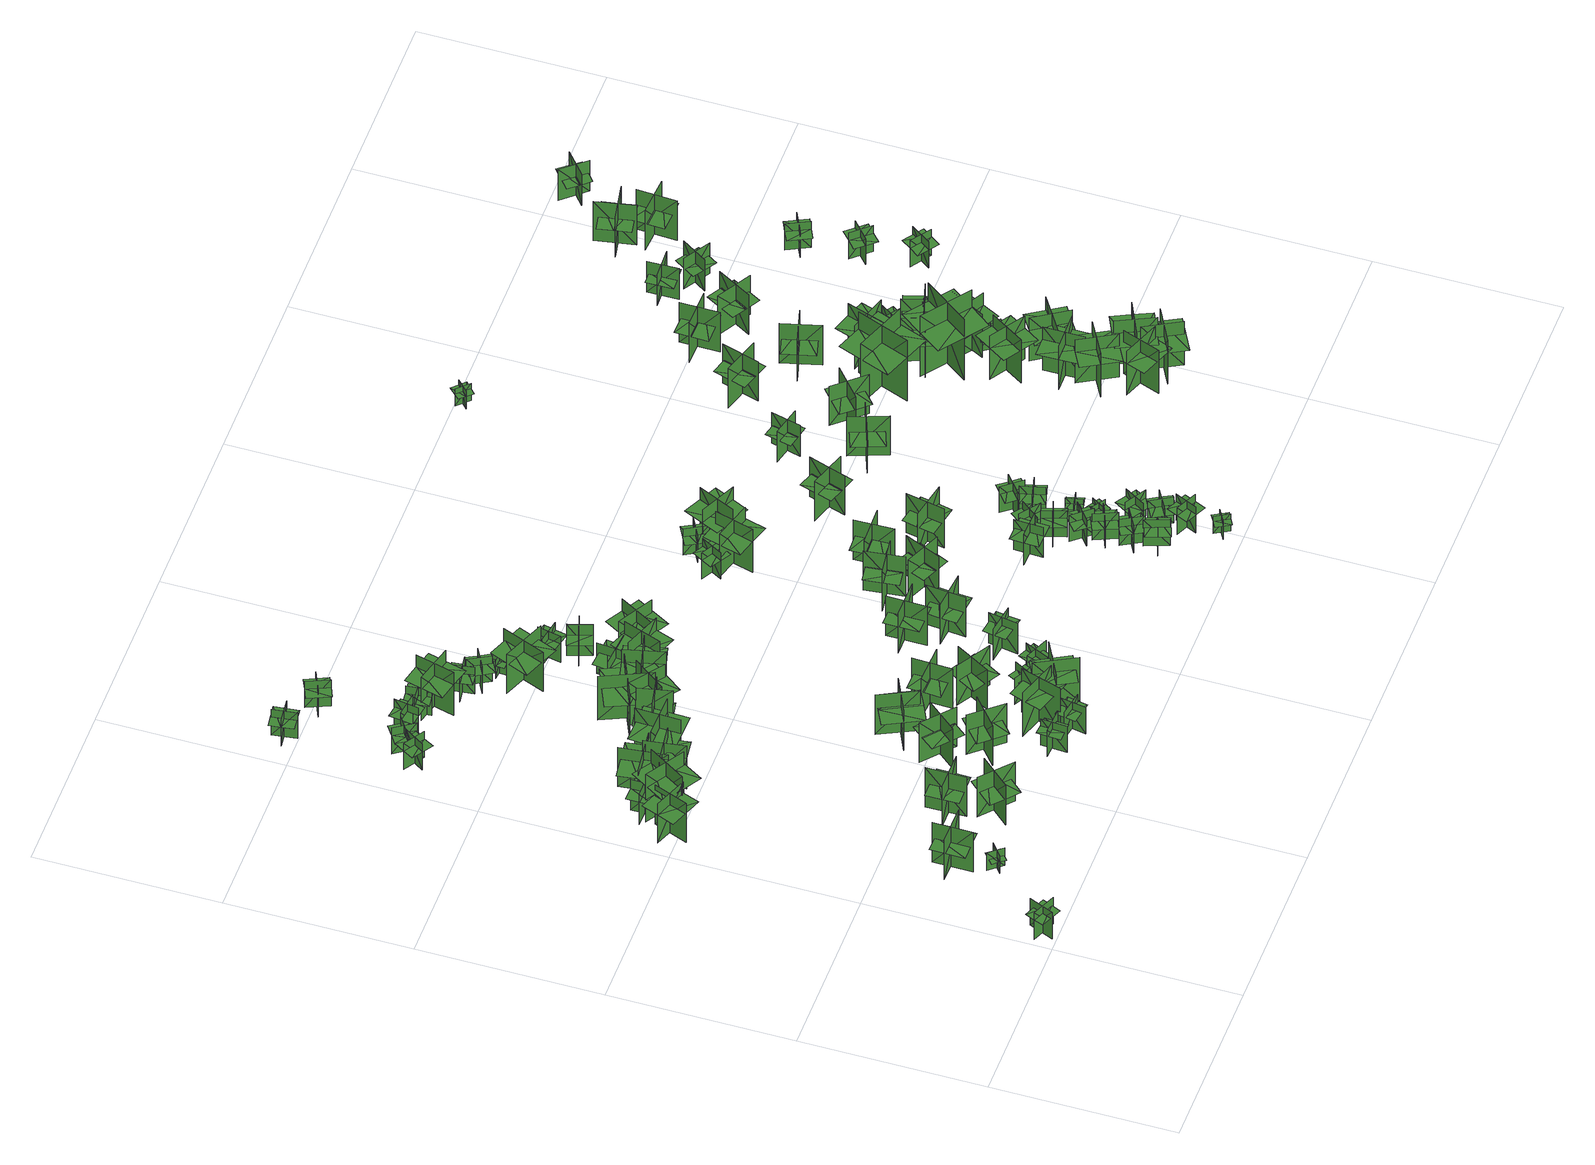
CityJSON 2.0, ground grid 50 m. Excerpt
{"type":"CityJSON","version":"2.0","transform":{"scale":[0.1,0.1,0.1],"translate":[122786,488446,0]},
"CityObjects":{
"tree1":{"type":"SolitaryVegetationObject","geometry":[{"type":"MultiSurface","lod":"1","boundaries":[[[0,1,2]],[[0,2,3]],[[4,5,6]],[[4,6,7]],[[8,9,10]],[[8,10,11]],[[8,12,13]],[[8,13,9]]]}]},
"tree2":{"type":"SolitaryVegetationObject","geometry":[{"type":"MultiSurface","lod":"1","boundaries":[[[14,15,16]],[[14,16,17]],[[18,19,20]],[[18,20,21]],[[22,23,24]],[[22,24,25]],[[22,26,27]],[[22,27,23]]]}]},
"tree3":{"type":"SolitaryVegetationObject","geometry":[{"type":"MultiSurface","lod":"1","boundaries":[[[28,29,30]],[[28,30,31]],[[32,33,34]],[[32,34,35]],[[36,37,38]],[[36,38,39]],[[36,40,41]],[[36,41,37]]]}]},
"tree4":{"type":"SolitaryVegetationObject","geometry":[{"type":"MultiSurface","lod":"1","boundaries":[[[42,43,44]],[[42,44,45]],[[46,47,48]],[[46,48,49]],[[50,51,52]],[[50,52,53]],[[50,53,54]],[[50,54,55]]]}]},
"tree5":{"type":"SolitaryVegetationObject","geometry":[{"type":"MultiSurface","lod":"1","boundaries":[[[56,57,58]],[[56,58,59]],[[60,61,62]],[[60,62,63]],[[64,65,66]],[[64,66,67]],[[64,67,68]],[[64,68,69]]]}]},
"tree6":{"type":"SolitaryVegetationObject","geometry":[{"type":"MultiSurface","lod":"1","boundaries":[[[70,71,72]],[[70,72,73]],[[74,75,76]],[[74,76,77]],[[78,79,80]],[[78,80,81]],[[78,81,82]],[[78,82,83]]]}]},
"tree7":{"type":"SolitaryVegetationObject","geometry":[{"type":"MultiSurface","lod":"1","boundaries":[[[84,85,86]],[[84,86,87]],[[88,89,90]],[[88,90,91]],[[92,93,94]],[[92,94,95]],[[92,96,97]],[[92,97,93]]]}]},
"tree8":{"type":"SolitaryVegetationObject","geometry":[{"type":"MultiSurface","lod":"1","boundaries":[[[98,99,100]],[[98,100,101]],[[102,103,104]],[[102,104,105]],[[106,107,108]],[[106,108,109]],[[106,110,111]],[[106,111,107]]]}]},
"tree9":{"type":"SolitaryVegetationObject","geometry":[{"type":"MultiSurface","lod":"1","boundaries":[[[112,113,114]],[[112,114,115]],[[116,117,118]],[[116,118,119]],[[120,121,122]],[[120,122,123]],[[120,123,124]],[[120,124,125]]]}]},
"tree10":{"type":"SolitaryVegetationObject","geometry":[{"type":"MultiSurface","lod":"1","boundaries":[[[126,127,128]],[[126,128,129]],[[130,131,132]],[[130,132,133]],[[134,135,136]],[[134,136,137]],[[134,137,138]],[[134,138,139]]]}]},
"tree11":{"type":"SolitaryVegetationObject","geometry":[{"type":"MultiSurface","lod":"1","boundaries":[[[140,141,142]],[[140,142,143]],[[144,145,146]],[[144,146,147]],[[148,149,150]],[[148,150,151]],[[148,151,152]],[[148,152,153]]]}]},
"tree12":{"type":"SolitaryVegetationObject","geometry":[{"type":"MultiSurface","lod":"1","boundaries":[[[154,155,156]],[[154,156,157]],[[158,159,160]],[[158,160,161]],[[162,163,164]],[[162,164,165]],[[162,165,166]],[[162,166,167]]]}]},
"tree13":{"type":"SolitaryVegetationObject","geometry":[{"type":"MultiSurface","lod":"1","boundaries":[[[168,169,170]],[[168,170,171]],[[172,173,174]],[[172,174,175]],[[176,177,178]],[[176,178,179]],[[176,179,180]],[[176,180,181]]]}]},
"tree14":{"type":"SolitaryVegetationObject","geometry":[{"type":"MultiSurface","lod":"1","boundaries":[[[182,183,184]],[[182,184,185]],[[186,187,188]],[[186,188,189]],[[190,191,192]],[[190,192,193]],[[190,194,195]],[[190,195,191]]]}]},
"tree15":{"type":"SolitaryVegetationObject","geometry":[{"type":"MultiSurface","lod":"1","boundaries":[[[196,197,198]],[[196,198,199]],[[200,201,202]],[[200,202,203]],[[204,205,206]],[[204,206,207]],[[204,207,208]],[[204,208,209]]]}]},
"tree16":{"type":"SolitaryVegetationObject","geometry":[{"type":"MultiSurface","lod":"1","boundaries":[[[210,211,212]],[[210,212,213]],[[214,215,216]],[[214,216,217]],[[218,219,220]],[[218,220,221]],[[218,222,223]],[[218,223,219]]]}]},
"tree17":{"type":"SolitaryVegetationObject","geometry":[{"type":"MultiSurface","lod":"1","boundaries":[[[224,225,226]],[[224,226,227]],[[228,229,230]],[[228,230,231]],[[232,233,229]],[[232,229,228]],[[234,235,225]],[[234,225,224]],[[224,225,236]],[[224,236,237]],[[224,238,239]],[[224,239,225]]]}]},
"tree18":{"type":"SolitaryVegetationObject","geometry":[{"type":"MultiSurface","lod":"1","boundaries":[[[240,241,242]],[[240,242,243]],[[244,245,246]],[[244,246,247]],[[248,249,250]],[[248,250,251]],[[248,252,253]],[[248,253,249]]]}]},
"tree19":{"type":"SolitaryVegetationObject","geometry":[{"type":"MultiSurface","lod":"1","boundaries":[[[254,255,256]],[[254,256,257]],[[258,259,260]],[[258,260,261]],[[262,263,264]],[[262,264,265]],[[262,265,266]],[[262,266,267]]]}]},
"tree20":{"type":"SolitaryVegetationObject","geometry":[{"type":"MultiSurface","lod":"1","boundaries":[[[268,269,270]],[[268,270,271]],[[272,273,274]],[[272,274,275]],[[276,277,278]],[[276,278,279]],[[276,279,280]],[[276,280,281]]]}]},
"tree21":{"type":"SolitaryVegetationObject","geometry":[{"type":"MultiSurface","lod":"1","boundaries":[[[282,283,284]],[[282,284,285]],[[286,287,288]],[[286,288,289]],[[290,291,292]],[[290,292,293]],[[290,294,295]],[[290,295,291]]]}]},
"tree22":{"type":"SolitaryVegetationObject","geometry":[{"type":"MultiSurface","lod":"1","boundaries":[[[296,297,298]],[[296,298,299]],[[300,301,302]],[[300,302,303]],[[304,305,306]],[[304,306,307]],[[304,307,308]],[[304,308,309]]]}]},
"tree23":{"type":"SolitaryVegetationObject","geometry":[{"type":"MultiSurface","lod":"1","boundaries":[[[310,311,312]],[[310,312,313]],[[314,315,316]],[[314,316,317]],[[318,319,320]],[[318,320,321]],[[318,321,322]],[[318,322,323]]]}]},
"tree24":{"type":"SolitaryVegetationObject","geometry":[{"type":"MultiSurface","lod":"1","boundaries":[[[324,325,326]],[[324,326,327]],[[328,329,330]],[[328,330,331]],[[332,333,334]],[[332,334,335]],[[332,335,336]],[[332,336,337]]]}]},
"tree25":{"type":"SolitaryVegetationObject","geometry":[{"type":"MultiSurface","lod":"1","boundaries":[[[338,339,340]],[[338,340,341]],[[342,343,344]],[[342,344,345]],[[346,347,348]],[[346,348,349]],[[346,349,350]],[[346,350,351]]]}]},
"tree26":{"type":"SolitaryVegetationObject","geometry":[{"type":"MultiSurface","lod":"1","boundaries":[[[352,353,354]],[[352,354,355]],[[356,357,358]],[[356,358,359]],[[360,361,362]],[[360,362,363]],[[360,364,365]],[[360,365,361]]]}]},
"tree27":{"type":"SolitaryVegetationObject","geometry":[{"type":"MultiSurface","lod":"1","boundaries":[[[366,367,368]],[[366,368,369]],[[370,371,372]],[[370,372,373]],[[374,375,376]],[[374,376,377]],[[374,377,378]],[[374,378,379]]]}]},
"tree28":{"type":"SolitaryVegetationObject","geometry":[{"type":"MultiSurface","lod":"1","boundaries":[[[380,381,382]],[[380,382,383]],[[384,385,386]],[[384,386,387]],[[388,389,390]],[[388,390,391]],[[388,391,392]],[[388,392,393]]]}]},
"tree29":{"type":"SolitaryVegetationObject","geometry":[{"type":"MultiSurface","lod":"1","boundaries":[[[394,395,396]],[[394,396,397]],[[398,399,400]],[[398,400,401]],[[402,403,404]],[[402,404,405]],[[402,406,407]],[[402,407,403]]]}]},
"tree30":{"type":"SolitaryVegetationObject","geometry":[{"type":"MultiSurface","lod":"1","boundaries":[[[408,409,410]],[[408,410,411]],[[412,413,414]],[[412,414,415]],[[416,417,418]],[[416,418,419]],[[416,420,421]],[[416,421,417]]]}]},
"tree31":{"type":"SolitaryVegetationObject","geometry":[{"type":"MultiSurface","lod":"1","boundaries":[[[422,423,424]],[[422,424,425]],[[426,427,428]],[[426,428,429]],[[430,431,432]],[[430,432,433]],[[430,433,434]],[[430,434,435]]]}]},
"tree32":{"type":"SolitaryVegetationObject","geometry":[{"type":"MultiSurface","lod":"1","boundaries":[[[436,437,438]],[[436,438,439]],[[440,441,442]],[[440,442,443]],[[444,445,446]],[[444,446,447]],[[444,448,449]],[[444,449,445]]]}]},
"tree33":{"type":"SolitaryVegetationObject","geometry":[{"type":"MultiSurface","lod":"1","boundaries":[[[450,451,452]],[[450,452,453]],[[454,455,456]],[[454,456,457]],[[458,459,460]],[[458,460,461]],[[458,461,462]],[[458,462,463]]]}]},
"tree34":{"type":"SolitaryVegetationObject","geometry":[{"type":"MultiSurface","lod":"1","boundaries":[[[464,465,466]],[[464,466,467]],[[468,469,470]],[[468,470,471]],[[472,473,474]],[[472,474,475]],[[472,476,477]],[[472,477,473]]]}]},
"tree35":{"type":"SolitaryVegetationObject","geometry":[{"type":"MultiSurface","lod":"1","boundaries":[[[478,479,480]],[[478,480,481]],[[482,483,484]],[[482,484,485]],[[486,487,488]],[[486,488,489]],[[486,489,490]],[[486,490,491]]]}]},
"tree36":{"type":"SolitaryVegetationObject","geometry":[{"type":"MultiSurface","lod":"1","boundaries":[[[492,493,494]],[[492,494,495]],[[496,497,498]],[[496,498,499]],[[500,501,502]],[[500,502,503]],[[500,503,504]],[[500,504,505]]]}]},
"tree37":{"type":"SolitaryVegetationObject","geometry":[{"type":"MultiSurface","lod":"1","boundaries":[[[506,507,508]],[[506,508,509]],[[510,511,512]],[[510,512,513]],[[514,515,516]],[[514,516,517]],[[514,517,518]],[[514,518,519]]]}]},
"tree38":{"type":"SolitaryVegetationObject","geometry":[{"type":"MultiSurface","lod":"1","boundaries":[[[520,521,522]],[[520,522,523]],[[524,525,526]],[[524,526,527]],[[528,529,530]],[[528,530,531]],[[528,531,532]],[[528,532,533]]]}]},
"tree39":{"type":"SolitaryVegetationObject","geometry":[{"type":"MultiSurface","lod":"1","boundaries":[[[534,535,536]],[[534,536,537]],[[538,539,540]],[[538,540,541]],[[542,543,544]],[[542,544,545]],[[542,546,547]],[[542,547,543]]]}]},
"tree40":{"type":"SolitaryVegetationObject","geometry":[{"type":"MultiSurface","lod":"1","boundaries":[[[548,549,550]],[[548,550,551]],[[552,553,554]],[[552,554,555]],[[556,557,558]],[[556,558,559]],[[556,559,560]],[[556,560,561]]]}]},
"tree41":{"type":"SolitaryVegetationObject","geometry":[{"type":"MultiSurface","lod":"1","boundaries":[[[562,563,564]],[[562,564,565]],[[566,567,568]],[[566,568,569]],[[570,571,572]],[[570,572,573]],[[570,574,575]],[[570,575,571]]]}]},
"tree42":{"type":"SolitaryVegetationObject","geometry":[{"type":"MultiSurface","lod":"1","boundaries":[[[576,577,578]],[[576,578,579]],[[580,581,582]],[[580,582,583]],[[584,585,586]],[[584,586,587]],[[584,587,588]],[[584,588,589]]]}]},
"tree43":{"type":"SolitaryVegetationObject","geometry":[{"type":"MultiSurface","lod":"1","boundaries":[[[590,591,592]],[[590,592,593]],[[594,595,596]],[[594,596,597]],[[598,599,600]],[[598,600,601]],[[598,602,603]],[[598,603,599]]]}]},
"tree44":{"type":"SolitaryVegetationObject","geometry":[{"type":"MultiSurface","lod":"1","boundaries":[[[604,605,606]],[[604,606,607]],[[608,609,610]],[[608,610,611]],[[612,613,614]],[[612,614,615]],[[612,616,617]],[[612,617,613]]]}]},
"tree45":{"type":"SolitaryVegetationObject","geometry":[{"type":"MultiSurface","lod":"1","boundaries":[[[618,619,620]],[[618,620,621]],[[622,623,624]],[[622,624,625]],[[626,627,628]],[[626,628,629]],[[626,630,631]],[[626,631,627]]]}]},
"tree46":{"type":"SolitaryVegetationObject","geometry":[{"type":"MultiSurface","lod":"1","boundaries":[[[632,633,634]],[[632,634,635]],[[636,637,638]],[[636,638,639]],[[640,641,642]],[[640,642,643]],[[640,644,645]],[[640,645,641]]]}]},
"tree47":{"type":"SolitaryVegetationObject","geometry":[{"type":"MultiSurface","lod":"1","boundaries":[[[646,647,648]],[[646,648,649]],[[650,651,652]],[[650,652,653]],[[654,655,656]],[[654,656,657]],[[654,658,659]],[[654,659,655]]]}]},
"tree48":{"type":"SolitaryVegetationObject","geometry":[{"type":"MultiSurface","lod":"1","boundaries":[[[660,661,662]],[[660,662,663]],[[664,665,666]],[[664,666,667]],[[668,669,670]],[[668,670,671]],[[668,671,672]],[[668,672,673]]]}]},
"tree49":{"type":"SolitaryVegetationObject","geometry":[{"type":"MultiSurface","lod":"1","boundaries":[[[674,675,676]],[[674,676,677]],[[678,679,680]],[[678,680,681]],[[682,683,684]],[[682,684,685]],[[682,685,686]],[[682,686,687]]]}]},
"tree50":{"type":"SolitaryVegetationObject","geometry":[{"type":"MultiSurface","lod":"1","boundaries":[[[688,689,690]],[[688,690,691]],[[692,693,694]],[[692,694,695]],[[696,697,698]],[[696,698,699]],[[696,700,701]],[[696,701,697]]]}]},
"tree51":{"type":"SolitaryVegetationObject","geometry":[{"type":"MultiSurface","lod":"1","boundaries":[[[702,703,704]],[[702,704,705]],[[706,707,708]],[[706,708,709]],[[710,711,712]],[[710,712,713]],[[710,713,714]],[[710,714,715]]]}]},
"tree52":{"type":"SolitaryVegetationObject","geometry":[{"type":"MultiSurface","lod":"1","boundaries":[[[716,717,718]],[[716,718,719]],[[720,721,722]],[[720,722,723]],[[724,725,726]],[[724,726,727]],[[724,727,728]],[[724,728,729]]]}]},
"tree53":{"type":"SolitaryVegetationObject","geometry":[{"type":"MultiSurface","lod":"1","boundaries":[[[730,731,732]],[[730,732,733]],[[734,735,736]],[[734,736,737]],[[738,739,740]],[[738,740,741]],[[738,741,742]],[[738,742,743]]]}]},
"tree54":{"type":"SolitaryVegetationObject","geometry":[{"type":"MultiSurface","lod":"1","boundaries":[[[744,745,746]],[[744,746,747]],[[748,749,750]],[[748,750,751]],[[752,753,754]],[[752,754,755]],[[752,755,756]],[[752,756,757]]]}]},
"tree55":{"type":"SolitaryVegetationObject","geometry":[{"type":"MultiSurface","lod":"1","boundaries":[[[758,759,760]],[[758,760,761]],[[762,763,764]],[[762,764,765]],[[766,767,768]],[[766,768,769]],[[766,770,771]],[[766,771,767]]]}]},
"tree56":{"type":"SolitaryVegetationObject","geometry":[{"type":"MultiSurface","lod":"1","boundaries":[[[772,773,774]],[[772,774,775]],[[776,777,778]],[[776,778,779]],[[780,781,782]],[[780,782,783]],[[780,783,784]],[[780,784,785]]]}]},
"tree57":{"type":"SolitaryVegetationObject","geometry":[{"type":"MultiSurface","lod":"1","boundaries":[[[786,787,788]],[[786,788,789]],[[790,791,792]],[[790,792,793]],[[794,795,796]],[[794,796,797]],[[794,797,798]],[[794,798,799]]]}]},
"tree58":{"type":"SolitaryVegetationObject","geometry":[{"type":"MultiSurface","lod":"1","boundaries":[[[800,801,802]],[[800,802,803]],[[804,805,806]],[[804,806,807]],[[808,809,810]],[[808,810,811]],[[808,811,812]],[[808,812,813]]]}]},
"tree59":{"type":"SolitaryVegetationObject","geometry":[{"type":"MultiSurface","lod":"1","boundaries":[[[814,815,816]],[[814,816,817]],[[818,819,820]],[[818,820,821]],[[822,823,824]],[[822,824,825]],[[822,825,826]],[[822,826,827]]]}]},
"tree60":{"type":"SolitaryVegetationObject","geometry":[{"type":"MultiSurface","lod":"1","boundaries":[[[828,829,830]],[[828,830,831]],[[832,833,834]],[[832,834,835]],[[836,837,838]],[[836,838,839]],[[836,839,840]],[[836,840,841]]]}]},
"tree61":{"type":"SolitaryVegetationObject","geometry":[{"type":"MultiSurface","lod":"1","boundaries":[[[842,843,844]],[[842,844,845]],[[846,847,848]],[[846,848,849]],[[850,851,852]],[[850,852,853]],[[850,853,854]],[[850,854,855]]]}]},
"tree62":{"type":"SolitaryVegetationObject","geometry":[{"type":"MultiSurface","lod":"1","boundaries":[[[856,857,858]],[[856,858,859]],[[860,861,862]],[[860,862,863]],[[864,865,866]],[[864,866,867]],[[864,867,868]],[[864,868,869]]]}]},
"tree63":{"type":"SolitaryVegetationObject","geometry":[{"type":"MultiSurface","lod":"1","boundaries":[[[870,871,872]],[[870,872,873]],[[874,875,876]],[[874,876,877]],[[878,879,880]],[[878,880,881]],[[878,881,882]],[[878,882,883]]]}]},
"tree64":{"type":"SolitaryVegetationObject","geometry":[{"type":"MultiSurface","lod":"1","boundaries":[[[884,885,886]],[[884,886,887]],[[888,889,890]],[[888,890,891]],[[892,893,894]],[[892,894,895]],[[892,895,896]],[[892,896,897]]]}]},
"tree65":{"type":"SolitaryVegetationObject","geometry":[{"type":"MultiSurface","lod":"1","boundaries":[[[898,899,900]],[[898,900,901]],[[902,903,904]],[[902,904,905]],[[906,907,908]],[[906,908,909]],[[906,909,910]],[[906,910,911]]]}]},
"tree66":{"type":"SolitaryVegetationObject","geometry":[{"type":"MultiSurface","lod":"1","boundaries":[[[912,913,914]],[[912,914,915]],[[916,917,918]],[[916,918,919]],[[920,921,922]],[[920,922,923]],[[920,923,924]],[[920,924,925]]]}]},
"tree67":{"type":"SolitaryVegetationObject","geometry":[{"type":"MultiSurface","lod":"1","boundaries":[[[926,927,928]],[[926,928,929]],[[930,931,932]],[[930,932,933]],[[934,935,936]],[[934,936,937]],[[934,937,938]],[[934,938,939]]]}]},
"tree68":{"type":"SolitaryVegetationObject","geometry":[{"type":"MultiSurface","lod":"1","boundaries":[[[940,941,942]],[[940,942,943]],[[944,945,946]],[[944,946,947]],[[948,949,950]],[[948,950,951]],[[948,951,952]],[[948,952,953]]]}]},
"tree69":{"type":"SolitaryVegetationObject","geometry":[{"type":"MultiSurface","lod":"1","boundaries":[[[954,955,956]],[[954,956,957]],[[958,959,960]],[[958,960,961]],[[962,963,964]],[[962,964,965]],[[962,966,967]],[[962,967,963]]]}]},
"tree70":{"type":"SolitaryVegetationObject","geometry":[{"type":"MultiSurface","lod":"1","boundaries":[[[968,969,970]],[[968,970,971]],[[972,973,974]],[[972,974,975]],[[976,977,978]],[[976,978,979]],[[976,980,981]],[[976,981,977]]]}]},
"tree71":{"type":"SolitaryVegetationObject","geometry":[{"type":"MultiSurface","lod":"1","boundaries":[[[982,983,984]],[[982,984,985]],[[986,987,988]],[[986,988,989]],[[990,991,992]],[[990,992,993]],[[990,994,995]],[[990,995,991]]]}]},
"tree72":{"type":"SolitaryVegetationObject","geometry":[{"type":"MultiSurface","lod":"1","boundaries":[[[996,997,998]],[[996,998,999]],[[1000,1001,1002]],[[1000,1002,1003]],[[1004,1005,1006]],[[1004,1006,1007]],[[1004,1008,1009]],[[1004,1009,1005]]]}]},
"tree73":{"type":"SolitaryVegetationObject","geometry":[{"type":"MultiSurface","lod":"1","boundaries":[[[1010,1011,1012]],[[1010,1012,1013]],[[1014,1015,1016]],[[1014,1016,1017]],[[1018,1019,1020]],[[1018,1020,1021]],[[1018,1021,1022]],[[1018,1022,1023]]]}]},
"tree74":{"type":"SolitaryVegetationObject","geometry":[{"type":"MultiSurface","lod":"1","boundaries":[[[1024,1025,1026]],[[1024,1026,1027]],[[1028,1029,1030]],[[1028,1030,1031]],[[1032,1033,1034]],[[1032,1034,1035]],[[1032,1036,1037]],[[1032,1037,1033]]]}]},
"tree75":{"type":"SolitaryVegetationObject","geometry":[{"type":"MultiSurface","lod":"1","boundaries":[[[1038,1039,1040]],[[1038,1040,1041]],[[1042,1043,1044]],[[1042,1044,1045]],[[1046,1047,1048]],[[1046,1048,1049]],[[1046,1049,1050]],[[1046,1050,1051]]]}]},
"tree76":{"type":"SolitaryVegetationObject","geometry":[{"type":"MultiSurface","lod":"1","boundaries":[[[1052,1053,1054]],[[1052,1054,1055]],[[1056,1057,1058]],[[1056,1058,1059]],[[1060,1061,1062]],[[1060,1062,1063]],[[1060,1063,1064]],[[1060,1064,1065]]]}]},
"tree77":{"type":"SolitaryVegetationObject","geometry":[{"type":"MultiSurface","lod":"1","boundaries":[[[1066,1067,1068]],[[1066,1068,1069]],[[1070,1071,1072]],[[1070,1072,1073]],[[1074,1075,1076]],[[1074,1076,1077]],[[1074,1077,1078]],[[1074,1078,1079]]]}]},
"tree78":{"type":"SolitaryVegetationObject","geometry":[{"type":"MultiSurface","lod":"1","boundaries":[[[1080,1081,1082]],[[1080,1082,1083]],[[1084,1085,1086]],[[1084,1086,1087]],[[1088,1089,1090]],[[1088,1090,1091]],[[1088,1091,1092]],[[1088,1092,1093]]]}]},
"tree79":{"type":"SolitaryVegetationObject","geometry":[{"type":"MultiSurface","lod":"1","boundaries":[[[1094,1095,1096]],[[1094,1096,1097]],[[1098,1099,1100]],[[1098,1100,1101]],[[1102,1103,1104]],[[1102,1104,1105]],[[1102,1106,1107]],[[1102,1107,1103]]]}]},
"tree80":{"type":"SolitaryVegetationObject","geometry":[{"type":"MultiSurface","lod":"1","boundaries":[[[1108,1109,1110]],[[1108,1110,1111]],[[1112,1113,1114]],[[1112,1114,1115]],[[1116,1117,1118]],[[1116,1118,1119]],[[1116,1119,1120]],[[1116,1120,1121]]]}]},
"tree81":{"type":"SolitaryVegetationObject","geometry":[{"type":"MultiSurface","lod":"1","boundaries":[[[1122,1123,1124]],[[1122,1124,1125]],[[1126,1127,1128]],[[1126,1128,1129]],[[1130,1131,1132]],[[1130,1132,1133]],[[1130,1133,1134]],[[1130,1134,1135]]]}]},
"tree82":{"type":"SolitaryVegetationObject","geometry":[{"type":"MultiSurface","lod":"1","boundaries":[[[1136,1137,1138]],[[1136,1138,1139]],[[1140,1141,1142]],[[1140,1142,1143]],[[1144,1145,1146]],[[1144,1146,1147]],[[1144,1147,1148]],[[1144,1148,1149]]]}]},
"tree83":{"type":"SolitaryVegetationObject","geometry":[{"type":"MultiSurface","lod":"1","boundaries":[[[1150,1151,1152]],[[1150,1152,1153]],[[1154,1155,1156]],[[1154,1156,1157]],[[1158,1159,1160]],[[1158,1160,1161]],[[1158,1161,1162]],[[1158,1162,1163]]]}]},
"tree84":{"type":"SolitaryVegetationObject","geometry":[{"type":"MultiSurface","lod":"1","boundaries":[[[1164,1165,1166]],[[1164,1166,1167]],[[1168,1169,1170]],[[1168,1170,1171]],[[1172,1173,1174]],[[1172,1174,1175]],[[1172,1175,1176]],[[1172,1176,1177]]]}]},
"tree85":{"type":"SolitaryVegetationObject","geometry":[{"type":"MultiSurface","lod":"1","boundaries":[[[1178,1179,1180]],[[1178,1180,1181]],[[1182,1183,1184]],[[1182,1184,1185]],[[1186,1187,1188]],[[1186,1188,1189]],[[1186,1189,1190]],[[1186,1190,1191]]]}]},
"tree86":{"type":"SolitaryVegetationObject","geometry":[{"type":"MultiSurface","lod":"1","boundaries":[[[1192,1193,1194]],[[1192,1194,1195]],[[1196,1197,1198]],[[1196,1198,1199]],[[1200,1201,1202]],[[1200,1202,1203]],[[1200,1203,1204]],[[1200,1204,1205]]]}]},
"tree87":{"type":"SolitaryVegetationObject","geometry":[{"type":"MultiSurface","lod":"1","boundaries":[[[1206,1207,1208]],[[1206,1208,1209]],[[1210,1211,1212]],[[1210,1212,1213]],[[1214,1215,1216]],[[1214,1216,1217]],[[1214,1218,1219]],[[1214,1219,1215]]]}]},
"tree88":{"type":"SolitaryVegetationObject","geometry":[{"type":"MultiSurface","lod":"1","boundaries":[[[1220,1221,1222]],[[1220,1222,1223]],[[1224,1225,1226]],[[1224,1226,1227]],[[1228,1229,1230]],[[1228,1230,1231]],[[1228,1231,1232]],[[1228,1232,1233]]]}]},
"tree89":{"type":"SolitaryVegetationObject","geometry":[{"type":"MultiSurface","lod":"1","boundaries":[[[1234,1235,1236]],[[1234,1236,1237]],[[1238,1239,1240]],[[1238,1240,1241]],[[1242,1243,1244]],[[1242,1244,1245]],[[1242,1245,1246]],[[1242,1246,1247]]]}]},
"tree90":{"type":"SolitaryVegetationObject","geometry":[{"type":"MultiSurface","lod":"1","boundaries":[[[1248,1249,1250]],[[1248,1250,1251]],[[1252,1253,1254]],[[1252,1254,1255]],[[1256,1257,1258]],[[1256,1258,1259]],[[1256,1259,1260]],[[1256,1260,1261]]]}]},
"tree91":{"type":"SolitaryVegetationObject","geometry":[{"type":"MultiSurface","lod":"1","boundaries":[[[1262,1263,1264]],[[1262,1264,1265]],[[1266,1267,1268]],[[1266,1268,1269]],[[1270,1271,1272]],[[1270,1272,1273]],[[1270,1273,1274]],[[1270,1274,1275]]]}]},
"tree92":{"type":"SolitaryVegetationObject","geometry":[{"type":"MultiSurface","lod":"1","boundaries":[[[1276,1277,1278]],[[1276,1278,1279]],[[1280,1281,1282]],[[1280,1282,1283]],[[1284,1285,1286]],[[1284,1286,1287]],[[1284,1288,1289]],[[1284,1289,1285]]]}]},
"tree93":{"type":"SolitaryVegetationObject","geometry":[{"type":"MultiSurface","lod":"1","boundaries":[[[1290,1291,1292]],[[1290,1292,1293]],[[1294,1295,1296]],[[1294,1296,1297]],[[1298,1299,1300]],[[1298,1300,1301]],[[1298,1302,1303]],[[1298,1303,1299]]]}]},
"tree94":{"type":"SolitaryVegetationObject","geometry":[{"type":"MultiSurface","lod":"1","boundaries":[[[1304,1305,1306]],[[1304,1306,1307]],[[1308,1309,1310]],[[1308,1310,1311]],[[1312,1313,1314]],[[1312,1314,1315]],[[1312,1316,1317]],[[1312,1317,1313]]]}]},
"tree95":{"type":"SolitaryVegetationObject","geometry":[{"type":"MultiSurface","lod":"1","boundaries":[[[1318,1319,1320]],[[1318,1320,1321]],[[1322,1323,1324]],[[1322,1324,1325]],[[1326,1327,1328]],[[1326,1328,1329]],[[1326,1329,1330]],[[1326,1330,1331]]]}]},
"tree96":{"type":"SolitaryVegetationObject","geometry":[{"type":"MultiSurface","lod":"1","boundaries":[[[1332,1333,1334]],[[1332,1334,1335]],[[1336,1337,1338]],[[1336,1338,1339]],[[1340,1341,1342]],[[1340,1342,1343]],[[1340,1343,1344]],[[1340,1344,1345]]]}]},
"tree97":{"type":"SolitaryVegetationObject","geometry":[{"type":"MultiSurface","lod":"1","boundaries":[[[1346,1347,1348]],[[1346,1348,1349]],[[1350,1351,1352]],[[1350,1352,1353]],[[1354,1355,1356]],[[1354,1356,1357]],[[1354,1357,1358]],[[1354,1358,1359]]]}]},
"tree98":{"type":"SolitaryVegetationObject","geometry":[{"type":"MultiSurface","lod":"1","boundaries":[[[1360,1361,1362]],[[1360,1362,1363]],[[1364,1365,1366]],[[1364,1366,1367]],[[1368,1369,1370]],[[1368,1370,1371]],[[1368,1372,1373]],[[1368,1373,1369]]]}]},
"tree99":{"type":"SolitaryVegetationObject","geometry":[{"type":"MultiSurface","lod":"1","boundaries":[[[1374,1375,1376]],[[1374,1376,1377]],[[1378,1379,1380]],[[1378,1380,1381]],[[1382,1383,1384]],[[1382,1384,1385]],[[1382,1386,1387]],[[1382,1387,1383]]]}]},
"tree100":{"type":"SolitaryVegetationObject","geometry":[{"type":"MultiSurface","lod":"1","boundaries":[[[1388,1389,1390]],[[1388,1390,1391]],[[1392,1393,1394]],[[1392,1394,1395]],[[1396,1397,1398]],[[1396,1398,1399]],[[1396,1400,1401]],[[1396,1401,1397]]]}]}
},
"vertices":[
[79,24,10],[14,51,10],[14,51,104],[79,24,104],[58,76,10],[30,10,10],[30,10,104],[58,76,104],[74,26,80],[14,51,80],[3,26,80],[63,0,80],[85,52,80],[25,77,80],
[199,203,14],[236,233,14],[236,233,76],[199,203,76],[229,200,14],[229,200,76],[198,237,76],[198,237,14],[200,206,52],[232,232,52],[220,248,52],[187,221,52],[212,190,52],[245,217,52],
[187,376,10],[186,268,10],[186,268,151],[187,376,151],[139,328,10],[139,328,151],[248,327,151],[248,327,10],[192,369,97],[191,275,97],[235,274,97],[236,369,97],[146,370,97],[145,275,97],
[91,1067,13],[55,974,13],[55,974,152],[91,1067,152],[30,1041,13],[123,1005,13],[123,1005,152],[30,1041,152],[30,1041,113],[12,994,113],[105,959,113],[123,1005,113],[141,1052,113],[48,1087,113],
[152,1104,14],[75,1104,14],[75,1104,122],[152,1104,122],[116,1140,14],[116,1063,14],[116,1063,122],[116,1140,122],[116,1140,91],[77,1140,91],[77,1063,91],[116,1063,91],[155,1063,91],[155,1140,91],
[194,1028,12],[91,1092,12],[91,1092,181],[194,1028,181],[176,1107,12],[112,1004,12],[112,1004,181],[176,1107,181],[176,1107,134],[125,1139,134],[61,1036,134],[112,1004,134],[164,972,134],[228,1075,134],
[434,323,14],[362,242,14],[362,242,154],[434,323,154],[366,318,14],[366,318,154],[447,246,154],[447,246,14],[432,315,100],[369,244,100],[402,215,100],[465,285,100],[398,345,100],[335,275,100],
[313,392,10],[422,392,10],[422,392,150],[313,392,150],[362,344,10],[362,344,150],[361,453,150],[361,453,10],[320,396,96],[415,396,96],[415,440,96],[320,440,96],[321,350,96],[415,351,96],
[183,1197,13],[199,1070,13],[199,1070,152],[183,1197,152],[127,1124,13],[255,1140,13],[255,1140,152],[127,1124,152],[132,1125,113],[139,1069,113],[257,1084,113],[249,1140,113],[242,1196,113],[125,1181,113],
[273,1096,13],[163,1081,13],[163,1081,166],[273,1096,166],[214,1141,13],[230,1032,13],[230,1032,166],[214,1141,166],[214,1141,123],[160,1133,123],[175,1024,123],[230,1032,123],[285,1039,123],[269,1149,123],
[82,1673,15],[118,1729,15],[118,1729,107],[82,1673,107],[125,1682,15],[69,1718,15],[69,1718,107],[125,1682,107],[125,1682,81],[143,1710,81],[87,1746,81],[69,1718,81],[52,1690,81],[108,1654,81],
[296,1069,12],[299,1191,12],[299,1191,181],[296,1069,181],[355,1125,12],[233,1127,12],[233,1127,181],[355,1125,181],[355,1125,134],[356,1186,134],[235,1188,134],[233,1127,134],[232,1067,134],[354,1064,134],
[157,1755,12],[102,1718,12],[102,1718,104],[157,1755,104],[113,1764,12],[151,1709,12],[151,1709,104],[113,1764,104],[113,1764,78],[86,1745,78],[123,1690,78],[151,1709,78],[178,1728,78],[141,1783,78],
[585,445,9],[503,515,9],[503,515,150],[585,445,150],[579,512,9],[579,512,150],[509,430,150],[509,430,9],[577,446,96],[505,507,96],[477,473,96],[549,412,96],[607,480,96],[535,542,96],
[79,2067,13],[88,2001,13],[88,2001,105],[79,2067,105],[52,2032,13],[118,2040,13],[118,2040,105],[52,2032,105],[52,2032,79],[56,1999,79],[122,2007,79],[118,2040,79],[114,2073,79],[48,2065,79],
[633,409,9],[551,339,9],[551,339,149],[633,409,149],[566,414,9],[566,414,149],[636,332,149],[636,332,9],[631,402,95],[559,340,95],[588,307,95],[660,368,95],[601,436,95],[530,375,95],
[324,1154,99],[415,1172,99],[406,1219,99],[314,1202,99],[359,1208,99],[376,1117,99],[382,1118,184],[364,1209,184],[364,1209,13],[382,1118,13],[324,1150,13],[416,1168,13],[415,1172,184],[324,1154,184],[332,1108,99],[424,1125,99],
[650,178,11],[654,249,11],[654,249,104],[650,178,104],[691,216,11],[621,220,11],[621,220,104],[691,216,104],[650,184,80],[654,249,80],[626,251,80],[622,186,80],[678,183,80],[682,248,80],
[199,1723,13],[209,1789,13],[209,1789,105],[199,1723,105],[235,1749,13],[169,1759,13],[169,1759,105],[235,1749,105],[235,1749,79],[239,1782,79],[174,1792,79],[169,1759,79],[164,1726,79],[230,1717,79],
[557,649,11],[606,547,11],[606,547,152],[557,649,152],[528,564,11],[630,613,11],[630,613,152],[528,564,152],[553,639,106],[506,616,106],[557,515,106],[604,538,106],[651,562,106],[600,663,106],
[693,200,10],[763,188,10],[763,188,104],[693,200,104],[726,155,10],[738,225,10],[738,225,104],[726,155,104],[699,199,80],[763,188,80],[768,216,80],[704,227,80],[695,172,80],[758,161,80],
[299,1750,10],[233,1743,10],[233,1743,102],[299,1750,102],[264,1778,10],[272,1712,10],[272,1712,102],[264,1778,102],[264,1778,76],[231,1774,76],[239,1708,76],[272,1712,76],[305,1716,76],[297,1782,76],
[389,1318,9],[447,1187,9],[447,1187,164],[389,1318,164],[353,1222,9],[484,1280,9],[484,1280,164],[353,1222,164],[359,1224,121],[384,1167,121],[504,1220,121],[479,1277,121],[454,1335,121],[333,1282,121],
[480,1171,12],[391,1237,12],[391,1237,166],[480,1171,166],[469,1244,12],[403,1155,12],[403,1155,166],[469,1244,166],[469,1244,123],[425,1277,123],[359,1188,123],[403,1155,123],[448,1122,123],[514,1211,123],
[237,2003,12],[176,1976,12],[176,1976,105],[237,2003,105],[196,2019,12],[222,1958,12],[222,1958,105],[196,2019,105],[196,2019,79],[165,2006,79],[192,1945,79],[222,1958,79],[253,1972,79],[226,2032,79],
[670,301,8],[782,264,8],[782,264,164],[670,301,164],[713,218,8],[749,330,8],[749,330,164],[713,218,164],[679,297,124],[782,264,124],[796,309,124],[694,342,124],[665,253,124],[768,220,124],
[353,1703,12],[246,1731,12],[246,1731,165],[353,1703,165],[316,1767,12],[288,1660,12],[288,1660,165],[316,1767,165],[316,1767,122],[262,1780,122],[235,1673,122],[288,1660,122],[342,1646,122],[369,1753,122],
[374,1634,13],[365,1700,13],[365,1700,106],[374,1634,106],[401,1669,13],[335,1660,13],[335,1660,106],[401,1669,106],[401,1669,80],[397,1702,80],[331,1693,80],[335,1660,80],[340,1628,80],[406,1636,80],
[757,555,8],[649,559,8],[649,559,149],[757,555,149],[710,604,8],[710,604,149],[707,496,149],[707,496,8],[750,551,95],[656,554,95],[654,510,95],[748,507,95],[752,597,95],[657,600,95],
[828,205,10],[773,310,10],[773,310,166],[828,205,166],[855,295,10],[751,240,10],[751,240,166],[855,295,166],[823,214,126],[773,310,126],[732,288,126],[782,193,126],[865,236,126],[814,332,126],
[558,1252,12],[451,1225,12],[451,1225,165],[558,1252,165],[495,1290,12],[522,1183,12],[522,1183,165],[495,1290,165],[495,1290,122],[441,1277,122],[469,1169,122],[522,1183,122],[576,1197,122],[549,1304,122],
[783,507,10],[729,414,10],[729,414,150],[783,507,150],[718,489,10],[718,489,150],[811,435,150],[811,435,10],[783,499,96],[736,418,96],[774,396,96],[821,477,96],[744,522,96],[697,440,96],
[426,1605,15],[394,1663,15],[394,1663,107],[426,1605,107],[438,1647,15],[380,1616,15],[380,1616,107],[438,1647,107],[438,1647,81],[423,1677,81],[364,1645,81],[380,1616,81],[396,1587,81],[454,1618,81],
[820,370,10],[786,308,10],[786,308,104],[820,370,104],[766,354,10],[829,320,10],[829,320,104],[766,354,104],[817,365,80],[786,308,80],[811,295,80],[842,352,80],[792,378,80],[762,321,80],
[520,1510,13],[400,1559,13],[400,1559,152],[520,1510,152],[483,1595,13],[435,1475,13],[435,1475,152],[483,1595,152],[481,1590,113],[429,1611,113],[384,1501,113],[437,1480,113],[489,1459,113],[533,1569,113],
[536,1369,13],[528,1269,13],[528,1269,122],[536,1369,122],[482,1322,13],[582,1314,13],[582,1314,122],[482,1322,122],[486,1322,91],[482,1278,91],[574,1270,91],[578,1314,91],[582,1358,91],[490,1366,91],
[457,1618,19],[454,1574,19],[454,1574,81],[457,1618,81],[435,1599,19],[479,1596,19],[479,1596,81],[435,1599,81],[435,1599,64],[434,1577,64],[478,1574,64],[479,1596,64],[481,1618,64],[437,1621,64],
[588,1313,12],[550,1209,12],[550,1209,166],[588,1313,166],[521,1282,12],[625,1244,12],[625,1244,166],[521,1282,166],[521,1282,122],[502,1230,122],[606,1192,122],[625,1244,122],[644,1296,122],[540,1334,122],
[860,300,12],[888,365,12],[888,365,106],[860,300,106],[912,321,12],[847,349,12],[847,349,106],[912,321,106],[862,306,82],[888,365,82],[862,376,82],[837,317,82],[888,295,82],[914,354,82],
[558,1531,12],[545,1466,12],[545,1466,105],[558,1531,105],[521,1507,12],[586,1494,12],[586,1494,105],[521,1507,105],[521,1507,79],[514,1475,79],[579,1461,79],[586,1494,79],[593,1526,79],[528,1540,79],
[546,1420,13],[609,1440,13],[609,1440,123],[546,1420,123],[592,1397,13],[571,1460,13],[571,1460,123],[592,1397,123],[592,1397,87],[571,1460,87],[537,1449,87],[557,1385,87],[626,1408,87],[606,1471,87],
[681,1274,11],[585,1328,11],[585,1328,164],[681,1274,164],[662,1345,11],[607,1249,11],[607,1249,164],[662,1345,164],[662,1345,121],[614,1372,121],[559,1276,121],[607,1249,121],[655,1221,121],[710,1318,121],
[895,454,10],[977,441,10],[977,441,119],[895,454,119],[934,402,10],[947,483,10],[947,483,119],[934,402,119],[902,453,91],[977,441,91],[982,474,91],[908,485,91],[897,421,91],[972,409,91],
[892,733,9],[891,625,9],[891,625,149],[892,733,149],[844,685,9],[844,685,149],[953,684,149],[953,684,9],[897,726,95],[896,632,95],[940,631,95],[941,726,95],[851,727,95],[850,632,95],
[906,595,9],[1014,585,9],[1014,585,149],[906,595,149],[950,543,9],[950,543,149],[960,651,149],[960,651,9],[913,599,95],[1007,590,95],[1011,634,95],[917,642,95],[909,553,95],[1003,544,95],
[1036,729,8],[1023,836,8],[1023,836,148],[1036,729,148],[1077,783,8],[1077,783,148],[970,769,148],[970,769,8],[1031,735,94],[1019,829,94],[976,823,94],[988,729,94],[1076,741,94],[1064,834,94],
[1063,652,8],[1106,751,8],[1106,751,149],[1063,652,149],[1126,677,8],[1126,677,149],[1027,720,149],[1027,720,8],[1062,660,95],[1100,746,95],[1059,764,95],[1022,677,95],[1104,642,95],[1141,728,95],
[941,1181,15],[974,1239,15],[974,1239,108],[941,1181,108],[984,1193,15],[926,1226,15],[926,1226,108],[984,1193,108],[984,1193,82],[1001,1222,82],[943,1254,82],[926,1226,82],[910,1197,82],[968,1164,82],
[1054,1154,14],[947,1185,14],[947,1185,168],[1054,1154,168],[1018,1219,14],[988,1113,14],[988,1113,168],[1018,1219,168],[1018,1219,124],[965,1234,124],[935,1128,124],[988,1113,124],[1041,1097,124],[1071,1204,124],
[1165,847,9],[1056,844,9],[1056,844,149],[1165,847,149],[1115,893,9],[1115,893,149],[1118,785,149],[1118,785,9],[1158,843,95],[1064,840,95],[1065,796,95],[1159,799,95],[1157,888,95],[1062,885,95],
[989,1295,16],[1021,1237,16],[1021,1237,108],[989,1295,108],[976,1253,16],[1035,1284,16],[1035,1284,108],[976,1253,108],[976,1253,82],[992,1224,82],[1051,1255,82],[1035,1284,82],[1019,1313,82],[961,1282,82],
[1268,447,11],[1271,525,11],[1271,525,119],[1268,447,119],[1306,482,11],[1229,485,11],[1229,485,119],[1306,482,119],[1306,482,89],[1308,521,89],[1230,524,89],[1229,485,89],[1227,446,89],[1305,443,89],
[1012,1252,14],[1112,1205,14],[1112,1205,168],[1012,1252,168],[1037,1182,14],[1084,1282,14],[1084,1282,168],[1037,1182,168],[1037,1182,125],[1087,1159,125],[1134,1259,125],[1084,1282,125],[1034,1306,125],[987,1206,125],
[1404,161,14],[1382,224,14],[1382,224,107],[1404,161,107],[1423,201,14],[1361,179,14],[1361,179,107],[1423,201,107],[1423,201,81],[1412,232,81],[1350,211,81],[1361,179,81],[1371,148,81],[1434,170,81],
[1183,747,11],[1289,726,11],[1289,726,151],[1183,747,151],[1221,691,11],[1221,691,151],[1242,797,151],[1242,797,11],[1190,750,97],[1283,732,97],[1291,775,97],[1199,793,97],[1181,705,97],[1274,687,97],
[1366,282,12],[1398,224,12],[1398,224,105],[1366,282,105],[1354,240,12],[1412,272,12],[1412,272,105],[1354,240,105],[1354,240,79],[1370,211,79],[1428,243,79],[1412,272,79],[1396,301,79],[1338,269,79],
[1361,351,15],[1387,290,15],[1387,290,107],[1361,351,107],[1344,311,15],[1405,336,15],[1405,336,107],[1344,311,107],[1344,311,81],[1357,280,81],[1418,306,81],[1405,336,81],[1392,367,81],[1331,341,81],
[1337,357,14],[1388,399,14],[1388,399,107],[1337,357,107],[1381,352,14],[1339,403,14],[1339,403,107],[1381,352,107],[1381,352,81],[1407,373,81],[1364,424,81],[1339,403,81],[1313,382,81],[1355,331,81],
[1372,456,13],[1309,436,13],[1309,436,106],[1372,456,106],[1333,476,13],[1353,413,13],[1353,413,106],[1333,476,106],[1333,476,80],[1301,466,80],[1322,403,80],[1353,413,80],[1385,423,80],[1365,486,80],
[1350,529,12],[1310,477,12],[1310,477,104],[1350,529,104],[1306,524,12],[1359,484,12],[1359,484,104],[1306,524,104],[1306,524,78],[1286,497,78],[1339,457,78],[1359,484,78],[1379,510,78],[1326,550,78],
[1504,65,15],[1466,43,15],[1466,43,77],[1504,65,77],[1476,73,15],[1498,35,15],[1498,35,77],[1476,73,77],[1476,73,60],[1457,62,60],[1478,24,60],[1498,35,60],[1517,45,60],[1495,84,60],
[1464,114,16],[1491,174,16],[1491,174,109],[1464,114,109],[1505,129,16],[1445,157,16],[1445,157,109],[1505,129,109],[1505,129,83],[1519,160,83],[1459,187,83],[1445,157,83],[1431,127,83],[1492,99,83],
[1480,177,16],[1447,234,16],[1447,234,108],[1480,177,108],[1492,219,16],[1434,186,16],[1434,186,108],[1492,219,108],[1492,219,82],[1475,248,82],[1417,215,82],[1434,186,82],[1450,157,82],[1508,190,82],
[1426,286,14],[1482,251,14],[1482,251,106],[1426,286,106],[1436,243,14],[1471,299,14],[1471,299,106],[1436,243,106],[1436,243,80],[1464,225,80],[1499,282,80],[1471,299,80],[1442,317,80],[1407,260,80],
[1422,340,12],[1445,378,12],[1445,378,73],[1422,340,73],[1450,347,12],[1413,370,12],[1413,370,73],[1450,347,73],[1450,347,56],[1462,366,56],[1424,389,56],[1413,370,56],[1401,351,56],[1439,328,56],
[1431,398,13],[1421,441,13],[1421,441,75],[1431,398,75],[1447,423,13],[1404,413,13],[1404,413,75],[1447,423,75],[1447,423,58],[1442,445,58],[1399,434,58],[1404,413,58],[1409,391,58],[1452,401,58],
[1412,489,14],[1395,553,14],[1395,553,107],[1412,489,107],[1434,527,14],[1370,510,14],[1370,510,107],[1434,527,107],[1434,527,81],[1426,559,81],[1362,542,81],[1370,510,81],[1379,478,81],[1443,495,81],
[1419,547,15],[1377,599,15],[1377,599,107],[1419,547,107],[1424,591,15],[1372,549,15],[1372,549,107],[1424,591,107],[1424,591,81],[1403,617,81],[1351,575,81],[1372,549,81],[1393,523,81],[1444,565,81],
[1255,962,6],[1289,1065,6],[1289,1065,146],[1255,962,146],[1316,993,6],[1316,993,146],[1213,1026,146],[1213,1026,6],[1253,969,92],[1283,1059,92],[1241,1073,92],[1212,983,92],[1297,955,92],[1326,1045,92],
[1507,993,11],[1406,954,11],[1406,954,151],[1507,993,151],[1445,1020,11],[1445,1020,151],[1483,919,151],[1483,919,11],[1502,986,97],[1414,953,97],[1429,912,97],[1518,945,97],[1486,1029,97],[1398,995,97],
[1411,1130,8],[1431,1212,8],[1431,1212,117],[1411,1130,117],[1456,1158,8],[1456,1158,117],[1374,1178,117],[1374,1178,8],[1409,1136,75],[1427,1207,75],[1394,1216,75],[1376,1144,75],[1444,1128,75],[1461,1199,75],
[1601,1092,9],[1519,1021,9],[1519,1021,149],[1601,1092,149],[1533,1096,9],[1533,1096,149],[1604,1014,149],[1604,1014,9],[1599,1084,96],[1527,1022,96],[1556,989,96],[1627,1051,96],[1569,1119,96],[1497,1057,96],
[1299,1994,14],[1329,1963,14],[1329,1963,75],[1299,1994,75],[1298,1965,14],[1330,1996,14],[1330,1996,75],[1298,1965,75],[1298,1965,58],[1313,1949,58],[1345,1980,58],[1330,1996,58],[1314,2012,58],[1283,1981,58],
[1557,1289,9],[1588,1392,9],[1588,1392,149],[1557,1289,149],[1616,1321,9],[1616,1321,149],[1512,1352,149],[1512,1352,9],[1555,1296,95],[1582,1387,95],[1540,1400,95],[1512,1309,95],[1598,1283,95],[1625,1374,95],
[1772,990,9],[1627,1044,9],[1627,1044,225],[1772,990,225],[1730,1084,9],[1675,939,9],[1675,939,225],[1730,1084,225],[1730,1084,164],[1657,1111,164],[1603,966,164],[1675,939,164],[1748,912,164],[1802,1057,164],
[1933,459,11],[1895,356,11],[1895,356,165],[1933,459,165],[1866,429,11],[1970,390,11],[1970,390,165],[1866,429,165],[1866,429,122],[1847,377,122],[1951,339,122],[1970,390,122],[1989,442,122],[1886,481,122],
[1934,542,12],[1838,488,12],[1838,488,166],[1934,542,166],[1863,563,12],[1917,466,12],[1917,466,166],[1863,563,166],[1863,563,123],[1815,536,123],[1869,439,123],[1917,466,123],[1966,493,123],[1912,589,123],
[1829,595,11],[1939,596,11],[1939,596,165],[1829,595,165],[1881,543,11],[1880,654,11],[1880,654,165],[1881,543,165],[1881,543,122],[1936,544,122],[1935,654,122],[1880,654,122],[1824,653,122],[1826,543,122],
[1755,1247,12],[1651,1219,12],[1651,1219,152],[1755,1247,152],[1696,1280,12],[1696,1280,152],[1724,1176,152],[1724,1176,12],[1750,1241,98],[1658,1217,98],[1669,1174,98],[1761,1198,98],[1738,1285,98],[1647,1261,98],
[1881,783,11],[1821,690,11],[1821,690,165],[1881,783,165],[1809,768,11],[1902,708,11],[1902,708,165],[1809,768,165],[1809,768,122],[1779,722,122],[1872,662,122],[1902,708,122],[1932,755,122],[1839,815,122],
[1785,827,12],[1877,952,12],[1877,952,228],[1785,827,228],[1887,842,12],[1763,934,12],[1763,934,228],[1887,842,228],[1887,842,167],[1933,904,167],[1809,997,167],[1763,934,167],[1717,872,167],[1841,780,167],
[2010,327,10],[1958,424,10],[1958,424,164],[2010,327,164],[2032,397,10],[1934,345,10],[1934,345,164],[2032,397,164],[2032,397,121],[2006,446,121],[1909,394,121],[1934,345,121],[1960,296,121],[2058,348,121],
[1835,894,14],[1794,997,14],[1794,997,168],[1835,894,168],[1864,962,14],[1761,921,14],[1761,921,168],[1864,962,168],[1864,962,125],[1844,1013,125],[1741,972,125],[1761,921,125],[1782,869,125],[1885,910,125],
[1736,1097,11],[1841,1062,11],[1841,1062,165],[1736,1097,165],[1769,1031,11],[1804,1136,11],[1804,1136,165],[1769,1031,165],[1769,1031,122],[1822,1013,122],[1856,1119,122],[1804,1136,122],[1751,1153,122],[1716,1048,122],
[1953,493,13],[2000,393,13],[2000,393,167],[1953,493,167],[1928,424,13],[2028,471,13],[2028,471,167],[1928,424,167],[1928,424,124],[1951,374,124],[2051,420,124],[2028,471,124],[2005,521,124],[1904,474,124],
[1888,618,10],[1981,679,10],[1981,679,164],[1888,618,164],[1960,603,10],[1900,695,10],[1900,695,164],[1960,603,164],[1960,603,121],[2006,633,121],[1946,726,121],[1900,695,121],[1853,665,121],[1914,573,121],
[1737,1492,9],[1629,1493,9],[1629,1493,149],[1737,1492,149],[1689,1540,9],[1689,1540,149],[1688,1432,149],[1688,1432,9],[1730,1488,95],[1635,1489,95],[1635,1445,95],[1729,1444,95],[1730,1534,95],[1636,1535,95],
[1930,815,14],[1874,779,14],[1874,779,106],[1930,815,106],[1887,825,14],[1923,769,14],[1923,769,106],[1887,825,106],[1887,825,80],[1859,807,80],[1895,751,80],[1923,769,80],[1951,787,80],[1915,843,80],
[1872,809,13],[1924,907,13],[1924,907,167],[1872,809,167],[1943,830,13],[1845,882,13],[1845,882,167],[1943,830,167],[1943,830,124],[1969,879,124],[1872,931,124],[1845,882,124],[1819,834,124],[1917,781,124],
[1891,911,13],[1859,1017,13],[1859,1017,167],[1891,911,167],[1926,976,13],[1820,944,13],[1820,944,167],[1926,976,167],[1926,976,124],[1910,1029,124],[1804,997,124],[1820,944,124],[1836,891,124],[1942,923,124],
[1835,1062,13],[1889,1024,13],[1889,1024,105],[1835,1062,105],[1842,1019,13],[1880,1073,13],[1880,1073,105],[1842,1019,105],[1842,1019,79],[1869,1000,79],[1908,1054,79],[1880,1073,79],[1853,1092,79],[1815,1038,79],
[1768,1384,9],[1823,1478,9],[1823,1478,149],[1768,1384,149],[1834,1402,9],[1834,1402,149],[1740,1456,149],[1740,1456,9],[1768,1392,96],[1816,1474,96],[1777,1496,96],[1730,1414,96],[1808,1369,96],[1855,1451,96],
[1826,1670,9],[1828,1586,9],[1828,1586,118],[1826,1670,118],[1790,1631,9],[1790,1631,118],[1874,1634,118],[1874,1634,9],[1829,1665,76],[1832,1591,76],[1866,1593,76],[1863,1666,76],[1794,1664,76],[1796,1590,76],
[1865,1587,9],[1936,1542,9],[1936,1542,118],[1865,1587,118],[1876,1535,9],[1876,1535,118],[1922,1606,118],[1922,1606,9],[1871,1587,77],[1933,1547,77],[1951,1576,77],[1889,1616,77],[1852,1557,77],[1914,1517,77],
[2122,1033,13],[2161,1087,13],[2161,1087,106],[2122,1033,106],[2166,1040,13],[2112,1078,13],[2112,1078,106],[2166,1040,106],[2166,1040,80],[2185,1067,80],[2131,1105,80],[2112,1078,80],[2092,1051,80],[2146,1013,80],
[2134,1228,13],[2084,1184,13],[2084,1184,105],[2134,1228,105],[2090,1231,13],[2133,1181,13],[2133,1181,105],[2090,1231,105],[2090,1231,79],[2065,1209,79],[2108,1159,79],[2133,1181,79],[2158,1203,79],[2114,1253,79],
[2057,1346,12],[2116,1375,12],[2116,1375,105],[2057,1346,105],[2098,1331,12],[2069,1391,12],[2069,1391,105],[2098,1331,105],[2098,1331,79],[2128,1346,79],[2099,1405,79],[2069,1391,79],[2039,1376,79],[2068,1317,79],
[1917,1783,8],[2023,1803,8],[2023,1803,148],[1917,1783,148],[1973,1746,8],[1973,1746,148],[1953,1852,148],[1953,1852,8],[1923,1789,95],[2015,1806,95],[2007,1850,95],[1914,1832,95],[1931,1744,95],[2024,1762,95],
[2072,1714,7],[1964,1720,7],[1964,1720,148],[2072,1714,148],[2026,1764,7],[2026,1764,148],[2020,1656,148],[2020,1656,7],[2065,1710,94],[1970,1715,94],[1968,1671,94],[2062,1666,94],[2067,1755,94],[1973,1761,94],
[2064,1920,3],[2128,1974,3],[2128,1974,112],[2064,1920,112],[2117,1916,3],[2117,1916,112],[2062,1980,112],[2062,1980,3],[2066,1926,70],[2122,1973,70],[2100,2000,70],[2044,1952,70],[2089,1899,70],[2145,1946,70]
]}
